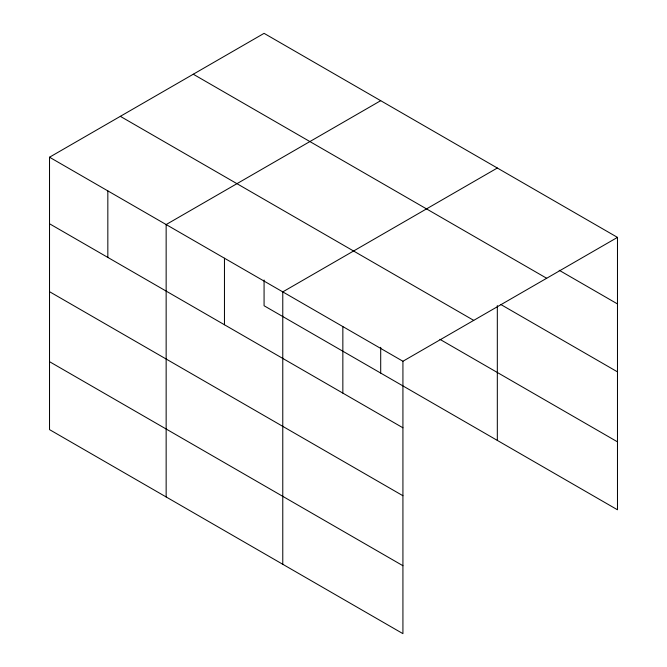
<?xml version="1.0" encoding="UTF-8"?>
<svg xmlns="http://www.w3.org/2000/svg" width="667" height="667" viewBox="0 0 667 667"><rect width="100%" height="100%" fill="white"/><g stroke="black" fill="none" stroke-linecap="round" stroke-linejoin="round"><path stroke-width="1" d="M402.926 495.731L402.926 361.256L49.525 157.22L49.525 429.615L402.926 633.65L402.926 495.731L49.525 291.687M264.074 280.015L264.074 305.744L617.475 509.78L617.475 237.385L264.074 33.35L49.525 157.22M380.699 100.684L166.15 224.554L166.15 496.948M497.324 168.017L282.775 291.888L282.775 564.274M402.926 361.256L617.475 237.385M559.196 270.277L617.475 303.927M193.272 74.229L546.673 278.264M500.909 304.561L617.475 371.861M120.327 116.341L473.728 320.377M439.903 339.328L617.475 441.846M49.525 223.762L402.926 427.797M49.525 361.681L402.926 565.716M497.324 305.578L497.324 440.412M380.699 347.34L380.699 373.078M342.846 326.572L342.846 393.113M224.462 258.221L224.462 324.754M107.837 190.887L107.837 257.429"/></g></svg>
